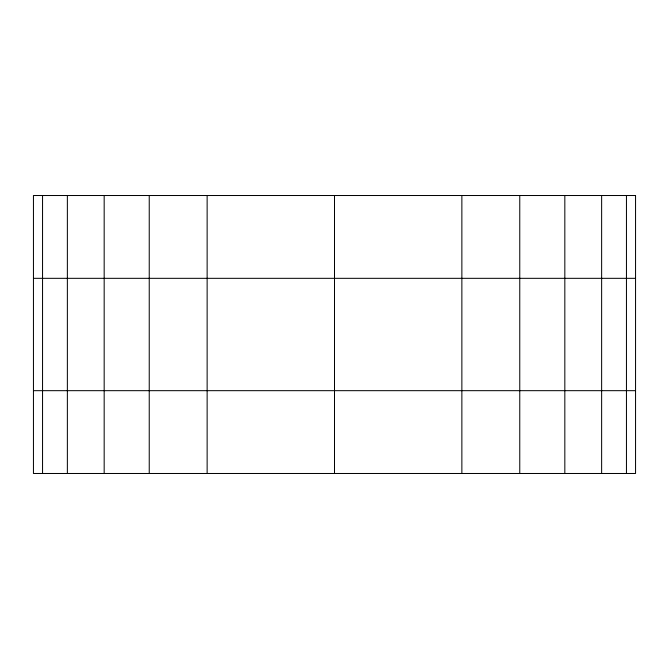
<?xml version="1.0" encoding="UTF-8"?>
<svg xmlns="http://www.w3.org/2000/svg" width="669" height="669" viewBox="0 0 669 669"><rect width="100%" height="100%" fill="white"/><g stroke="black" fill="none" stroke-linecap="round" stroke-linejoin="round"><path stroke-width="1" d="M33.45 278.329L635.55 278.329M33.45 390.671L635.55 390.671M626.452 195.515L626.452 473.485M601.632 195.515L601.632 473.485M564.828 195.515L564.828 473.485M519.763 195.515L519.763 473.485M461.869 195.515L461.869 473.485M334.5 195.515L334.5 473.485M207.131 195.515L207.131 473.485M149.237 195.515L149.237 473.485M104.172 195.515L104.172 473.485M67.368 195.515L67.368 473.485M42.548 195.515L42.548 473.485M635.55 195.515L33.45 195.515L33.45 473.485L635.55 473.485L635.55 195.515"/></g></svg>
